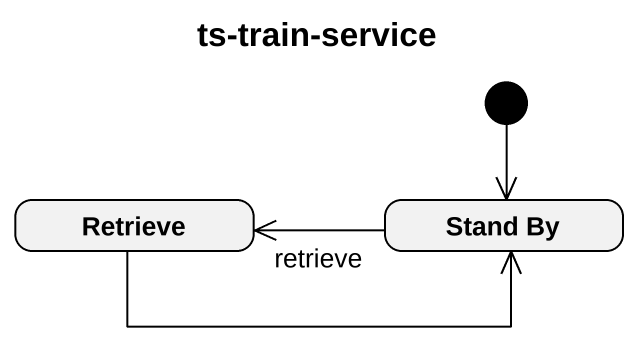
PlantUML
@startuml
title ts-train-service
hide empty description
state Retrieve
state "Stand By" as Stand_By
[*] --> Stand_By
Retrieve -right-> Stand_By
Stand_By -left-> Retrieve : retrieve
@enduml
